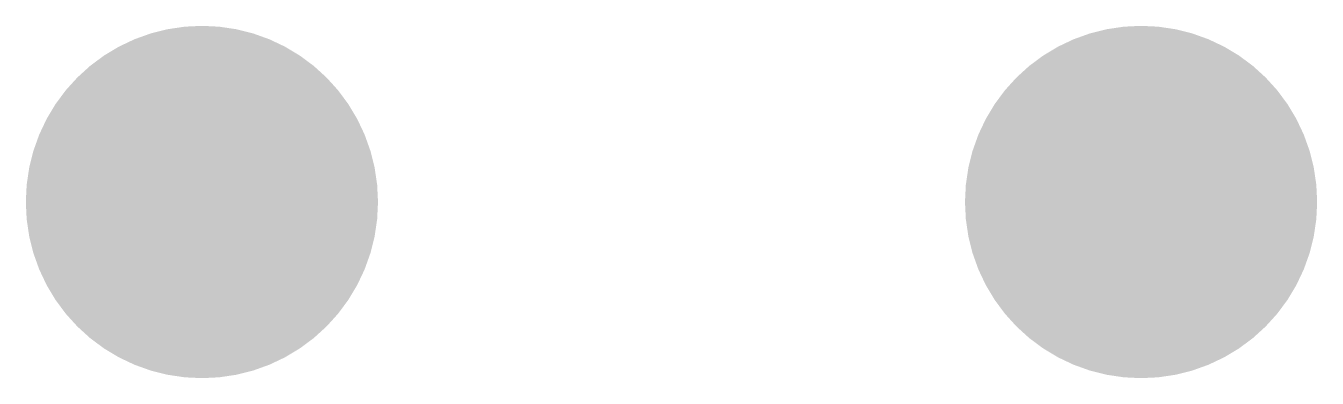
# Model space of a CAD drawing. Extents: x -1.1 to 1.1, y -0.3 to 0.3.
import ezdxf

# ---------------------------------------------------------------- set-up
doc = ezdxf.new("R2010")
doc.units = 0
doc.layers.get('0').update_dxf_attribs({"linetype": 'CONTINUOUS'})

msp = doc.modelspace()

# ---------------------------------------------------------------- linework, layer by layer
at = {"color": 0, "const_width": 0.3}
for points in [[(-0.95, 0, 1), (-0.65, 0, 1)], [(0.65, 0, 1), (0.95, 0, 1)]]:
    msp.add_lwpolyline(points, format="xyb", close=True, dxfattribs=at)

doc.saveas('drawing.dxf')
